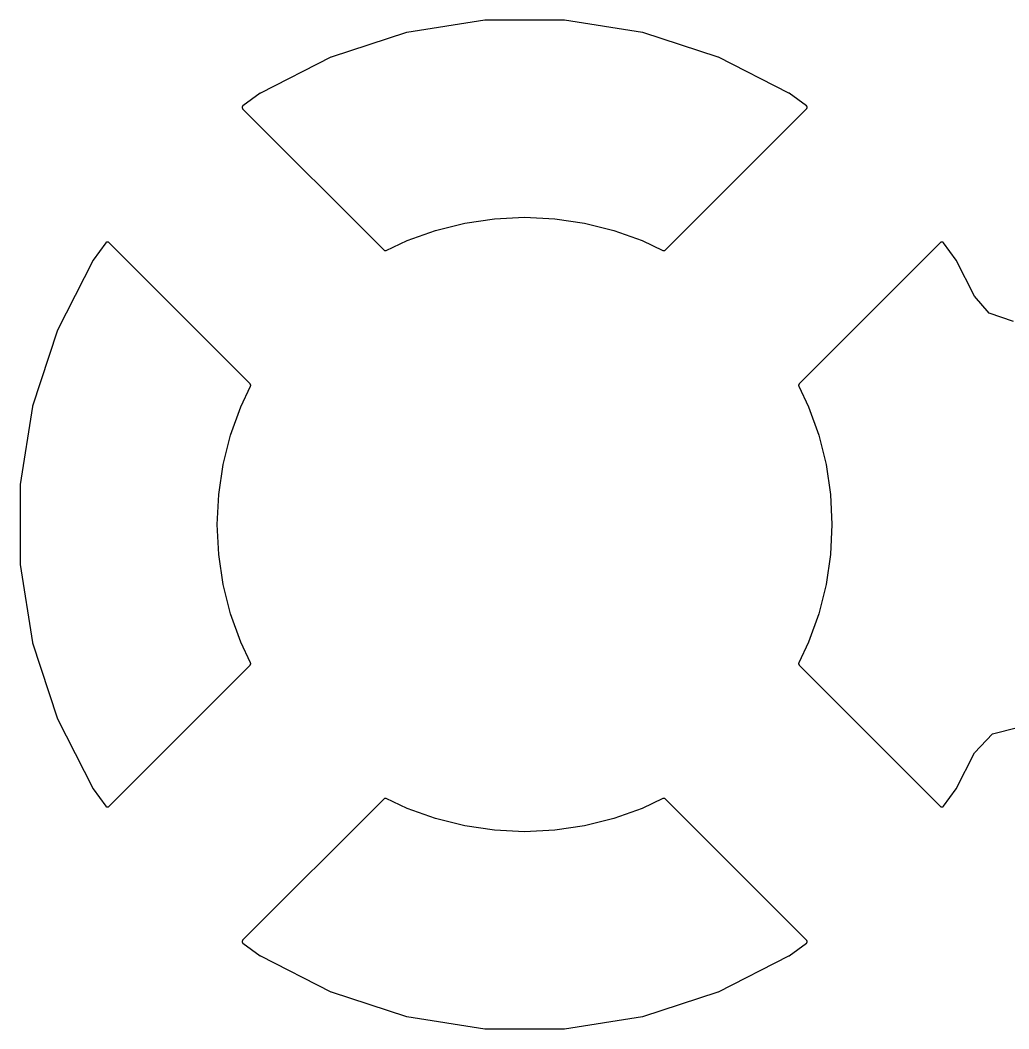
# Model space of a CAD drawing. Header units: metres. Extents: x 92.3 to 181.5, y -134.8 to -50.6.
# Drawn here: x 147.875 to 150.432, y -102.755 to -100.145 of the extents above; entities that cross this region are included whole.
import ezdxf

# ---------------------------------------------------------------- set-up
doc = ezdxf.new("R2010")
doc.units = ezdxf.units.M

msp = doc.modelspace()

# ---------------------------------------------------------------- linework, layer by layer
for points in [[(148.6787, -100.2408), (148.6787, -100.2408), (148.4964, -100.3337), (148.4963, -100.3337), (148.4962, -100.3338), (148.4961, -100.3338), (148.496, -100.3339), (148.496, -100.3339), (148.4959, -100.3339), (148.4959, -100.334), (148.4958, -100.334), (148.4957, -100.3341), (148.4511, -100.3665), (148.451, -100.3665), (148.451, -100.3666), (148.4509, -100.3667), (148.4508, -100.3668), (148.4508, -100.3668), (148.4507, -100.3669), (148.4506, -100.3669), (148.4505, -100.367), (148.4504, -100.3671), (148.4504, -100.3671), (148.4504, -100.3672), (148.4503, -100.3673), (148.4502, -100.3674), (148.4501, -100.3675), (148.4501, -100.3675), (148.4501, -100.3676), (148.45, -100.3676), (148.4499, -100.3677), (148.4499, -100.3678), (148.4499, -100.3678), (148.4498, -100.3679), (148.4497, -100.368), (148.4497, -100.3681), (148.4496, -100.3683), (148.4496, -100.3683), (148.4496, -100.3684), (148.4495, -100.3685), (148.4495, -100.3686), (148.4494, -100.3687), (148.4494, -100.3687), (148.4494, -100.3688), (148.4493, -100.3689), (148.4493, -100.369), (148.4493, -100.3691), (148.4493, -100.3691), (148.4492, -100.3692), (148.4492, -100.3694), (148.4492, -100.3695), (148.4492, -100.3696), (148.4492, -100.3696), (148.4491, -100.3697), (148.4491, -100.3698), (148.4491, -100.3699), (148.4491, -100.3701), (148.4491, -100.3701), (148.4491, -100.3702), (148.4491, -100.3703), (148.4491, -100.3704), (148.4491, -100.3705), (148.4491, -100.3705), (148.4491, -100.3706), (148.4491, -100.3708), (148.4491, -100.3709), (148.4491, -100.371), (148.4491, -100.371), (148.4491, -100.3711), (148.4491, -100.3713), (148.4492, -100.3714), (148.4492, -100.3715), (148.4492, -100.3715), (148.4492, -100.3716), (148.4492, -100.3717), (148.4493, -100.3719), (148.4493, -100.372), (148.4493, -100.372), (148.4493, -100.3721), (148.4494, -100.3722), (148.4494, -100.3723), (148.4495, -100.3724), (148.4495, -100.3724), (148.4495, -100.3726), (148.4496, -100.3727), (148.4496, -100.3728), (148.4497, -100.3729), (148.4497, -100.3729), (148.4497, -100.373), (148.4498, -100.3731), (148.4499, -100.3732), (148.4499, -100.3733), (148.4499, -100.3733), (148.45, -100.3734), (148.4501, -100.3735), (148.4501, -100.3736), (148.4502, -100.3737), (148.4502, -100.3737), (148.4503, -100.3738), (148.4504, -100.3739), (148.4505, -100.374), (148.4505, -100.3741), (148.8164, -100.7399), (148.8165, -100.74), (148.8166, -100.7401), (148.8167, -100.7402), (148.8168, -100.7402), (148.8168, -100.7402), (148.8169, -100.7403), (148.8169, -100.7404), (148.817, -100.7405), (148.8171, -100.7405), (148.8171, -100.7405), (148.8172, -100.7406), (148.8173, -100.7407), (148.8174, -100.7407), (148.8175, -100.7408), (148.8175, -100.7408), (148.8176, -100.7408), (148.8177, -100.7409), (148.8179, -100.7409), (148.818, -100.741), (148.818, -100.741), (148.8181, -100.741), (148.8182, -100.7411), (148.8183, -100.7411), (148.8184, -100.7411), (148.8184, -100.7411), (148.8185, -100.7412), (148.8186, -100.7412), (148.8187, -100.7412), (148.8189, -100.7413), (148.8189, -100.7413), (148.819, -100.7413), (148.8191, -100.7413), (148.8192, -100.7413), (148.8193, -100.7414), (148.8193, -100.7414), (148.8194, -100.7414), (148.8196, -100.7414), (148.8197, -100.7414), (148.8198, -100.7414), (148.8198, -100.7414), (148.8199, -100.7414), (148.82, -100.7414), (148.8201, -100.7414), (148.8203, -100.7414), (148.8203, -100.7414), (148.8204, -100.7414), (148.8205, -100.7414), (148.8206, -100.7413), (148.8207, -100.7413), (148.8207, -100.7413), (148.8209, -100.7413), (148.821, -100.7413), (148.8211, -100.7413), (148.8212, -100.7412), (148.8212, -100.7412), (148.8213, -100.7412), (148.8214, -100.7412), (148.8215, -100.7411), (148.8216, -100.7411), (148.8216, -100.7411), (148.8218, -100.7411), (148.8219, -100.741), (148.822, -100.741), (148.8221, -100.7409), (148.8758, -100.7155), (148.9492, -100.6892), (149.0249, -100.6703), (149.1021, -100.6588), (149.18, -100.655), (149.2579, -100.6588), (149.3351, -100.6703), (149.4108, -100.6892), (149.4842, -100.7155), (149.5379, -100.7409), (149.538, -100.741), (149.5381, -100.741), (149.5382, -100.7411), (149.5384, -100.7411), (149.5384, -100.7411), (149.5385, -100.7411), (149.5386, -100.7412), (149.5387, -100.7412), (149.5388, -100.7412), (149.5388, -100.7412), (149.5389, -100.7413), (149.539, -100.7413), (149.5391, -100.7413), (149.5393, -100.7413), (149.5393, -100.7413), (149.5394, -100.7413), (149.5395, -100.7414), (149.5396, -100.7414), (149.5397, -100.7414), (149.5397, -100.7414), (149.5399, -100.7414), (149.54, -100.7414), (149.5401, -100.7414), (149.5402, -100.7414), (149.5402, -100.7414), (149.5403, -100.7414), (149.5404, -100.7414), (149.5406, -100.7414), (149.5407, -100.7414), (149.5407, -100.7414), (149.5408, -100.7413), (149.5409, -100.7413), (149.541, -100.7413), (149.5411, -100.7413), (149.5411, -100.7413), (149.5413, -100.7412), (149.5414, -100.7412), (149.5415, -100.7412), (149.5416, -100.7411), (149.5416, -100.7411), (149.5417, -100.7411), (149.5418, -100.7411), (149.5419, -100.741), (149.542, -100.741), (149.542, -100.741), (149.5421, -100.7409), (149.5423, -100.7409), (149.5424, -100.7408), (149.5425, -100.7408), (149.5425, -100.7408), (149.5426, -100.7407), (149.5427, -100.7407), (149.5428, -100.7406), (149.5429, -100.7405), (149.5429, -100.7405), (149.543, -100.7405), (149.5431, -100.7404), (149.5431, -100.7403), (149.5432, -100.7402), (149.5432, -100.7402), (149.5433, -100.7402), (149.5434, -100.7401), (149.5435, -100.74), (149.5436, -100.7399), (149.9095, -100.3741), (149.9095, -100.374), (149.9096, -100.3739), (149.9097, -100.3738), (149.9098, -100.3737), (149.9098, -100.3737), (149.9099, -100.3736), (149.9099, -100.3735), (149.91, -100.3734), (149.9101, -100.3733), (149.9101, -100.3733), (149.9101, -100.3732), (149.9102, -100.3731), (149.9103, -100.373), (149.9103, -100.3729), (149.9103, -100.3729), (149.9104, -100.3728), (149.9104, -100.3727), (149.9105, -100.3726), (149.9105, -100.3724), (149.9105, -100.3724), (149.9106, -100.3723), (149.9106, -100.3722), (149.9107, -100.3721), (149.9107, -100.372), (149.9107, -100.372), (149.9107, -100.3719), (149.9108, -100.3717), (149.9108, -100.3716), (149.9108, -100.3715), (149.9108, -100.3715), (149.9108, -100.3714), (149.9109, -100.3713), (149.9109, -100.3711), (149.9109, -100.371), (149.9109, -100.371), (149.9109, -100.3709), (149.9109, -100.3708), (149.9109, -100.3706), (149.9109, -100.3705), (149.9109, -100.3705), (149.9109, -100.3704), (149.9109, -100.3703), (149.9109, -100.3702), (149.9109, -100.37), (149.9109, -100.37), (149.9109, -100.3699), (149.9109, -100.3698), (149.9108, -100.3697), (149.9108, -100.3695), (149.9108, -100.3695), (149.9108, -100.3694), (149.9108, -100.3693), (149.9107, -100.3692), (149.9107, -100.3691), (149.9107, -100.3691), (149.9107, -100.369), (149.9106, -100.3688), (149.9106, -100.3687), (149.9105, -100.3686), (149.9105, -100.3686), (149.9105, -100.3685), (149.9104, -100.3684), (149.9104, -100.3683), (149.9103, -100.3682), (149.9103, -100.3682), (149.9103, -100.3681), (149.9102, -100.368), (149.9101, -100.3678), (149.9101, -100.3677), (149.9101, -100.3677), (149.91, -100.3676), (149.9099, -100.3675), (149.9099, -100.3674), (149.9098, -100.3674), (149.9098, -100.3674), (149.9097, -100.3673), (149.9096, -100.3672), (149.9095, -100.3671), (149.9095, -100.367), (149.9095, -100.367), (149.9094, -100.3669), (149.9093, -100.3669), (149.9092, -100.3668), (149.9092, -100.3667), (149.9092, -100.3667), (149.9091, -100.3667), (149.909, -100.3666), (149.9089, -100.3665), (149.9089, -100.3665), (149.8643, -100.3341), (149.8643, -100.3341), (149.8642, -100.334), (149.8642, -100.334), (149.8641, -100.334), (149.8641, -100.334), (149.864, -100.3339), (149.864, -100.3339), (149.8639, -100.3338), (149.8637, -100.3338), (149.8637, -100.3338), (149.8636, -100.3337), (149.6813, -100.2408), (149.6812, -100.2407), (149.6811, -100.2407), (149.681, -100.2407), (149.6809, -100.2406), (149.6809, -100.2406), (149.6809, -100.2406), (149.6808, -100.2406), (149.6807, -100.2405), (149.6806, -100.2405), (149.486, -100.1773), (149.4859, -100.1772), (149.4858, -100.1772), (149.4857, -100.1772), (149.4856, -100.1771), (149.4856, -100.1771), (149.4855, -100.1771), (149.4854, -100.1771), (149.4853, -100.1771), (149.4852, -100.1771), (149.2831, -100.1451), (149.283, -100.145), (149.2829, -100.145), (149.2828, -100.145), (149.2827, -100.145), (149.2827, -100.145), (149.2826, -100.145), (149.2825, -100.145), (149.2824, -100.145), (149.2823, -100.145), (149.0777, -100.145), (149.0776, -100.145), (149.0775, -100.145), (149.0774, -100.145), (149.0773, -100.145), (149.0773, -100.145), (149.0772, -100.145), (149.0771, -100.145), (149.077, -100.145), (149.0769, -100.1451), (148.8748, -100.1771), (148.8747, -100.1771), (148.8746, -100.1771), (148.8745, -100.1771), (148.8744, -100.1771), (148.8744, -100.1771), (148.8743, -100.1772), (148.8742, -100.1772), (148.8741, -100.1772), (148.874, -100.1773), (148.6794, -100.2405), (148.6794, -100.2405), (148.6794, -100.2405), (148.6793, -100.2405), (148.6793, -100.2405), (148.6793, -100.2405), (148.6792, -100.2406), (148.6792, -100.2406), (148.6792, -100.2406), (148.6792, -100.2406), (148.6791, -100.2406), (148.6791, -100.2406), (148.6791, -100.2406), (148.6791, -100.2406), (148.6791, -100.2406), (148.6791, -100.2406), (148.679, -100.2407), (148.6789, -100.2407), (148.6789, -100.2407), (148.6789, -100.2407), (148.6788, -100.2407), (148.6788, -100.2407), (148.6788, -100.2408), (148.6787, -100.2408), (148.6787, -100.2408)], [(147.875, -101.347), (147.875, -101.347), (147.875, -101.3471), (147.875, -101.3472), (147.875, -101.3473), (147.875, -101.3473), (147.875, -101.3474), (147.875, -101.3475), (147.875, -101.3476), (147.875, -101.3477), (147.875, -101.5523), (147.875, -101.5524), (147.875, -101.5525), (147.875, -101.5526), (147.875, -101.5527), (147.875, -101.5527), (147.875, -101.5528), (147.875, -101.5529), (147.875, -101.553), (147.8751, -101.5531), (147.9071, -101.7552), (147.9071, -101.7553), (147.9071, -101.7554), (147.9071, -101.7555), (147.9071, -101.7556), (147.9071, -101.7556), (147.9072, -101.7557), (147.9072, -101.7558), (147.9072, -101.7559), (147.9073, -101.756), (147.9705, -101.9506), (147.9705, -101.9507), (147.9706, -101.9508), (147.9706, -101.9509), (147.9706, -101.9509), (147.9706, -101.9509), (147.9707, -101.951), (147.9707, -101.9511), (147.9707, -101.9512), (147.9708, -101.9513), (148.0637, -102.1336), (148.0638, -102.1337), (148.0638, -102.1337), (148.0638, -102.1339), (148.0639, -102.134), (148.0639, -102.134), (148.064, -102.1341), (148.064, -102.1341), (148.064, -102.1342), (148.064, -102.1342), (148.0641, -102.1343), (148.0641, -102.1343), (148.0965, -102.1789), (148.0965, -102.1789), (148.0966, -102.179), (148.0967, -102.1791), (148.0967, -102.1792), (148.0967, -102.1792), (148.0968, -102.1792), (148.0969, -102.1793), (148.0969, -102.1794), (148.097, -102.1795), (148.097, -102.1795), (148.0971, -102.1795), (148.0972, -102.1796), (148.0973, -102.1797), (148.0974, -102.1798), (148.0974, -102.1798), (148.0974, -102.1799), (148.0975, -102.1799), (148.0976, -102.18), (148.0977, -102.1801), (148.0977, -102.1801), (148.0978, -102.1801), (148.098, -102.1802), (148.0981, -102.1803), (148.0982, -102.1803), (148.0982, -102.1803), (148.0983, -102.1804), (148.0984, -102.1804), (148.0985, -102.1805), (148.0986, -102.1805), (148.0986, -102.1805), (148.0987, -102.1806), (148.0988, -102.1806), (148.099, -102.1807), (148.0991, -102.1807), (148.0991, -102.1807), (148.0992, -102.1807), (148.0993, -102.1808), (148.0994, -102.1808), (148.0995, -102.1808), (148.0995, -102.1808), (148.0997, -102.1808), (148.0998, -102.1809), (148.0999, -102.1809), (148.1, -102.1809), (148.1, -102.1809), (148.1002, -102.1809), (148.1003, -102.1809), (148.1004, -102.1809), (148.1005, -102.1809), (148.1005, -102.1809), (148.1006, -102.1809), (148.1008, -102.1809), (148.1009, -102.1809), (148.101, -102.1809), (148.101, -102.1809), (148.1011, -102.1809), (148.1013, -102.1809), (148.1014, -102.1808), (148.1015, -102.1808), (148.1015, -102.1808), (148.1016, -102.1808), (148.1017, -102.1808), (148.1019, -102.1807), (148.102, -102.1807), (148.102, -102.1807), (148.1021, -102.1807), (148.1022, -102.1806), (148.1023, -102.1806), (148.1024, -102.1805), (148.1024, -102.1805), (148.1026, -102.1805), (148.1027, -102.1804), (148.1028, -102.1804), (148.1029, -102.1803), (148.1029, -102.1803), (148.103, -102.1803), (148.1031, -102.1802), (148.1032, -102.1801), (148.1033, -102.1801), (148.1033, -102.1801), (148.1034, -102.18), (148.1035, -102.1799), (148.1036, -102.1799), (148.1037, -102.1798), (148.1037, -102.1798), (148.1038, -102.1797), (148.1039, -102.1796), (148.104, -102.1795), (148.1041, -102.1795), (148.4699, -101.8136), (148.47, -101.8135), (148.47, -101.8135), (148.4701, -101.8134), (148.4702, -101.8133), (148.4703, -101.8132), (148.4703, -101.8132), (148.4703, -101.8131), (148.4704, -101.813), (148.4705, -101.8129), (148.4706, -101.8128), (148.4706, -101.8128), (148.4706, -101.8127), (148.4707, -101.8126), (148.4708, -101.8125), (148.4708, -101.8124), (148.4708, -101.8124), (148.4709, -101.8122), (148.4709, -101.8121), (148.471, -101.812), (148.471, -101.8119), (148.471, -101.8119), (148.4711, -101.8118), (148.4711, -101.8117), (148.4712, -101.8115), (148.4712, -101.8114), (148.4712, -101.8114), (148.4712, -101.8113), (148.4713, -101.8112), (148.4713, -101.811), (148.4713, -101.8109), (148.4713, -101.8109), (148.4713, -101.8108), (148.4714, -101.8107), (148.4714, -101.8105), (148.4714, -101.8104), (148.4714, -101.8104), (148.4714, -101.8103), (148.4714, -101.8101), (148.4714, -101.81), (148.4714, -101.8099), (148.4714, -101.8099), (148.4714, -101.8098), (148.4714, -101.8096), (148.4714, -101.8095), (148.4713, -101.8094), (148.4713, -101.8094), (148.4713, -101.8093), (148.4713, -101.8091), (148.4713, -101.809), (148.4713, -101.8089), (148.4713, -101.8089), (148.4712, -101.8088), (148.4712, -101.8086), (148.4711, -101.8085), (148.4711, -101.8084), (148.4711, -101.8084), (148.4711, -101.8083), (148.471, -101.8081), (148.471, -101.808), (148.471, -101.808), (148.4709, -101.8079), (148.4455, -101.7542), (148.4192, -101.6808), (148.4003, -101.6051), (148.3888, -101.5279), (148.385, -101.45), (148.3888, -101.3721), (148.4003, -101.2949), (148.4192, -101.2192), (148.4455, -101.1458), (148.4709, -101.0921), (148.471, -101.092), (148.471, -101.092), (148.471, -101.0918), (148.4711, -101.0917), (148.4711, -101.0916), (148.4711, -101.0916), (148.4711, -101.0915), (148.4712, -101.0914), (148.4712, -101.0912), (148.4713, -101.0911), (148.4713, -101.0911), (148.4713, -101.091), (148.4713, -101.0909), (148.4713, -101.0907), (148.4713, -101.0906), (148.4713, -101.0906), (148.4714, -101.0905), (148.4714, -101.0904), (148.4714, -101.0902), (148.4714, -101.0901), (148.4714, -101.0901), (148.4714, -101.09), (148.4714, -101.0899), (148.4714, -101.0897), (148.4714, -101.0896), (148.4714, -101.0896), (148.4714, -101.0895), (148.4714, -101.0893), (148.4713, -101.0892), (148.4713, -101.0891), (148.4713, -101.0891), (148.4713, -101.089), (148.4713, -101.0888), (148.4712, -101.0887), (148.4712, -101.0886), (148.4712, -101.0886), (148.4712, -101.0885), (148.4711, -101.0883), (148.4711, -101.0882), (148.471, -101.0881), (148.471, -101.0881), (148.471, -101.088), (148.4709, -101.0879), (148.4709, -101.0878), (148.4708, -101.0876), (148.4708, -101.0876), (148.4708, -101.0875), (148.4707, -101.0874), (148.4706, -101.0873), (148.4706, -101.0872), (148.4706, -101.0872), (148.4705, -101.0871), (148.4704, -101.087), (148.4703, -101.0869), (148.4703, -101.0868), (148.4703, -101.0868), (148.4702, -101.0867), (148.4701, -101.0866), (148.47, -101.0865), (148.47, -101.0865), (148.4699, -101.0864), (148.1041, -100.7205), (148.104, -100.7205), (148.1039, -100.7204), (148.1038, -100.7203), (148.1037, -100.7202), (148.1037, -100.7202), (148.1036, -100.7201), (148.1035, -100.7201), (148.1034, -100.72), (148.1033, -100.7199), (148.1033, -100.7199), (148.1032, -100.7199), (148.1031, -100.7198), (148.103, -100.7197), (148.1029, -100.7197), (148.1029, -100.7197), (148.1028, -100.7196), (148.1027, -100.7196), (148.1026, -100.7195), (148.1024, -100.7195), (148.1024, -100.7195), (148.1023, -100.7194), (148.1022, -100.7194), (148.1021, -100.7193), (148.102, -100.7193), (148.102, -100.7193), (148.1019, -100.7193), (148.1017, -100.7192), (148.1016, -100.7192), (148.1015, -100.7192), (148.1015, -100.7192), (148.1014, -100.7192), (148.1013, -100.7191), (148.1011, -100.7191), (148.101, -100.7191), (148.101, -100.7191), (148.1009, -100.7191), (148.1008, -100.7191), (148.1006, -100.7191), (148.1005, -100.7191), (148.1005, -100.7191), (148.1004, -100.7191), (148.1003, -100.7191), (148.1002, -100.7191), (148.1001, -100.7191), (148.1001, -100.7191), (148.0999, -100.7191), (148.0998, -100.7191), (148.0997, -100.7191), (148.0996, -100.7192), (148.0996, -100.7192), (148.0995, -100.7192), (148.0994, -100.7192), (148.0992, -100.7192), (148.0991, -100.7193), (148.0991, -100.7193), (148.099, -100.7193), (148.0989, -100.7193), (148.0988, -100.7194), (148.0987, -100.7194), (148.0987, -100.7194), (148.0986, -100.7195), (148.0985, -100.7195), (148.0984, -100.7196), (148.0983, -100.7196), (148.0983, -100.7196), (148.0981, -100.7197), (148.098, -100.7197), (148.0979, -100.7198), (148.0978, -100.7199), (148.0978, -100.7199), (148.0977, -100.7199), (148.0976, -100.72), (148.0976, -100.7201), (148.0975, -100.7201), (148.0975, -100.7201), (148.0974, -100.7202), (148.0973, -100.7203), (148.0972, -100.7204), (148.0971, -100.7204), (148.0971, -100.7204), (148.097, -100.7205), (148.0969, -100.7206), (148.0969, -100.7207), (148.0968, -100.7208), (148.0968, -100.7208), (148.0967, -100.7209), (148.0966, -100.721), (148.0965, -100.721), (148.0965, -100.7211), (148.0641, -100.7657), (148.064, -100.7658), (148.064, -100.7659), (148.0639, -100.7659), (148.0639, -100.766), (148.0639, -100.766), (148.0638, -100.7661), (148.0638, -100.7662), (148.0637, -100.7663), (148.0637, -100.7664), (147.9708, -100.9487), (147.9707, -100.9488), (147.9707, -100.9489), (147.9707, -100.949), (147.9706, -100.9491), (147.9706, -100.9491), (147.9706, -100.9491), (147.9706, -100.9492), (147.9705, -100.9493), (147.9705, -100.9494), (147.9073, -101.144), (147.9072, -101.1441), (147.9072, -101.1442), (147.9072, -101.1443), (147.9071, -101.1444), (147.9071, -101.1444), (147.9071, -101.1445), (147.9071, -101.1446), (147.9071, -101.1447), (147.9071, -101.1448), (147.8751, -101.3469), (147.875, -101.347)], [(150.4449, -100.9246), (150.3814, -100.9029), (150.3437, -100.8594), (150.2963, -100.7664), (150.2963, -100.7663), (150.2962, -100.7662), (150.2962, -100.7661), (150.2961, -100.766), (150.2961, -100.766), (150.2961, -100.766), (150.296, -100.7659), (150.296, -100.7658), (150.2959, -100.7657), (150.2635, -100.7211), (150.2635, -100.7211), (150.2634, -100.721), (150.2633, -100.7209), (150.2633, -100.7209), (150.2633, -100.7208), (150.2632, -100.7207), (150.2631, -100.7206), (150.263, -100.7205), (150.263, -100.7205), (150.2629, -100.7205), (150.2628, -100.7204), (150.2627, -100.7203), (150.2626, -100.7202), (150.2626, -100.7202), (150.2626, -100.7201), (150.2625, -100.7201), (150.2624, -100.72), (150.2623, -100.7199), (150.2623, -100.7199), (150.2621, -100.7199), (150.262, -100.7198), (150.2619, -100.7197), (150.2618, -100.7197), (150.2618, -100.7197), (150.2617, -100.7196), (150.2616, -100.7196), (150.2615, -100.7195), (150.2614, -100.7195), (150.2614, -100.7195), (150.2613, -100.7194), (150.2612, -100.7194), (150.261, -100.7193), (150.2609, -100.7193), (150.2609, -100.7193), (150.2608, -100.7193), (150.2607, -100.7192), (150.2606, -100.7192), (150.2604, -100.7192), (150.2604, -100.7192), (150.2603, -100.7192), (150.2602, -100.7191), (150.2601, -100.7191), (150.26, -100.7191), (150.26, -100.7191), (150.2598, -100.7191), (150.2597, -100.7191), (150.2596, -100.7191), (150.2595, -100.7191), (150.2595, -100.7191), (150.2594, -100.7191), (150.2592, -100.7191), (150.2591, -100.7191), (150.259, -100.7191), (150.259, -100.7191), (150.2589, -100.7191), (150.2587, -100.7191), (150.2586, -100.7192), (150.2585, -100.7192), (150.2585, -100.7192), (150.2584, -100.7192), (150.2583, -100.7192), (150.2581, -100.7193), (150.258, -100.7193), (150.258, -100.7193), (150.2579, -100.7193), (150.2578, -100.7194), (150.2577, -100.7194), (150.2576, -100.7195), (150.2576, -100.7195), (150.2574, -100.7195), (150.2573, -100.7196), (150.2572, -100.7196), (150.2571, -100.7197), (150.2571, -100.7197), (150.257, -100.7197), (150.2569, -100.7198), (150.2568, -100.7199), (150.2567, -100.7199), (150.2567, -100.7199), (150.2566, -100.72), (150.2565, -100.7201), (150.2564, -100.7201), (150.2563, -100.7202), (150.2563, -100.7202), (150.2562, -100.7203), (150.2561, -100.7204), (150.256, -100.7205), (150.2559, -100.7205), (149.8901, -101.0864), (149.89, -101.0865), (149.89, -101.0865), (149.8899, -101.0866), (149.8898, -101.0867), (149.8897, -101.0868), (149.8897, -101.0868), (149.8896, -101.0869), (149.8896, -101.087), (149.8895, -101.0871), (149.8894, -101.0872), (149.8894, -101.0872), (149.8894, -101.0873), (149.8893, -101.0874), (149.8892, -101.0875), (149.8892, -101.0876), (149.8892, -101.0876), (149.8891, -101.0878), (149.8891, -101.0879), (149.889, -101.088), (149.889, -101.0881), (149.889, -101.0881), (149.8889, -101.0882), (149.8889, -101.0883), (149.8888, -101.0885), (149.8888, -101.0886), (149.8888, -101.0886), (149.8888, -101.0887), (149.8887, -101.0888), (149.8887, -101.089), (149.8887, -101.0891), (149.8887, -101.0891), (149.8887, -101.0892), (149.8886, -101.0893), (149.8886, -101.0895), (149.8886, -101.0896), (149.8886, -101.0896), (149.8886, -101.0897), (149.8886, -101.0899), (149.8886, -101.09), (149.8886, -101.0901), (149.8886, -101.0901), (149.8886, -101.0902), (149.8886, -101.0904), (149.8886, -101.0905), (149.8887, -101.0906), (149.8887, -101.0906), (149.8887, -101.0907), (149.8887, -101.0909), (149.8887, -101.091), (149.8887, -101.0911), (149.8887, -101.0911), (149.8888, -101.0912), (149.8888, -101.0914), (149.8889, -101.0915), (149.8889, -101.0916), (149.8889, -101.0916), (149.8889, -101.0917), (149.889, -101.0918), (149.889, -101.092), (149.889, -101.092), (149.8891, -101.0921), (149.9145, -101.1458), (149.9408, -101.2192), (149.9597, -101.2949), (149.9712, -101.3721), (149.975, -101.45), (149.9712, -101.5279), (149.9597, -101.6051), (149.9408, -101.6808), (149.9145, -101.7542), (149.8891, -101.8079), (149.889, -101.808)], [(149.889, -101.808), (149.889, -101.808), (149.889, -101.8082), (149.8889, -101.8083), (149.8889, -101.8084), (149.8889, -101.8084), (149.8889, -101.8085), (149.8888, -101.8086), (149.8888, -101.8088), (149.8887, -101.8089), (149.8887, -101.8089), (149.8887, -101.809), (149.8887, -101.8091), (149.8887, -101.8093), (149.8887, -101.8094), (149.8887, -101.8094), (149.8886, -101.8095), (149.8886, -101.8096), (149.8886, -101.8098), (149.8886, -101.8099), (149.8886, -101.8099), (149.8886, -101.81), (149.8886, -101.8101), (149.8886, -101.8103), (149.8886, -101.8104), (149.8886, -101.8104), (149.8886, -101.8105), (149.8886, -101.8107), (149.8887, -101.8108), (149.8887, -101.8109), (149.8887, -101.8109), (149.8887, -101.811), (149.8887, -101.8112), (149.8888, -101.8113), (149.8888, -101.8114), (149.8888, -101.8114), (149.8888, -101.8115), (149.8889, -101.8117), (149.8889, -101.8118), (149.889, -101.8119), (149.889, -101.8119), (149.889, -101.812), (149.8891, -101.8121), (149.8891, -101.8122), (149.8892, -101.8124), (149.8892, -101.8124), (149.8892, -101.8125), (149.8893, -101.8126), (149.8894, -101.8127), (149.8894, -101.8128), (149.8894, -101.8128), (149.8895, -101.8129), (149.8896, -101.813), (149.8896, -101.8131), (149.8897, -101.8132), (149.8897, -101.8132), (149.8898, -101.8133), (149.8899, -101.8134), (149.89, -101.8135), (149.89, -101.8135), (149.8901, -101.8136), (150.2559, -102.1795), (150.256, -102.1795), (150.2561, -102.1796), (150.2562, -102.1797), (150.2563, -102.1798), (150.2563, -102.1798), (150.2564, -102.1799), (150.2565, -102.1799), (150.2566, -102.18), (150.2567, -102.1801), (150.2567, -102.1801), (150.2568, -102.1801), (150.2569, -102.1802), (150.257, -102.1803), (150.2571, -102.1803), (150.2571, -102.1803), (150.2572, -102.1804), (150.2573, -102.1804), (150.2574, -102.1805), (150.2576, -102.1805), (150.2576, -102.1805), (150.2577, -102.1806), (150.2578, -102.1806), (150.2579, -102.1807), (150.258, -102.1807), (150.258, -102.1807), (150.2581, -102.1807), (150.2583, -102.1808), (150.2584, -102.1808), (150.2585, -102.1808), (150.2585, -102.1808), (150.2586, -102.1808), (150.2587, -102.1809), (150.2589, -102.1809), (150.259, -102.1809), (150.259, -102.1809), (150.2591, -102.1809), (150.2592, -102.1809), (150.2594, -102.1809), (150.2595, -102.1809), (150.2595, -102.1809), (150.2596, -102.1809), (150.2597, -102.1809), (150.2598, -102.1809), (150.26, -102.1809), (150.26, -102.1809), (150.2601, -102.1809), (150.2602, -102.1809), (150.2603, -102.1808), (150.2604, -102.1808), (150.2604, -102.1808), (150.2606, -102.1808), (150.2607, -102.1808), (150.2608, -102.1807), (150.2609, -102.1807), (150.2609, -102.1807), (150.261, -102.1807), (150.2612, -102.1806), (150.2613, -102.1806), (150.2614, -102.1805), (150.2614, -102.1805), (150.2615, -102.1805), (150.2616, -102.1804), (150.2617, -102.1804), (150.2618, -102.1803), (150.2618, -102.1803), (150.2619, -102.1803), (150.262, -102.1802), (150.2621, -102.1801), (150.2623, -102.1801), (150.2623, -102.1801), (150.2624, -102.18), (150.2625, -102.1799), (150.2626, -102.1799), (150.2626, -102.1798), (150.2626, -102.1798), (150.2627, -102.1797), (150.2628, -102.1796), (150.2629, -102.1795), (150.263, -102.1795), (150.263, -102.1795), (150.2631, -102.1794), (150.2632, -102.1793), (150.2633, -102.1792), (150.2633, -102.1791), (150.2633, -102.1791), (150.2634, -102.179), (150.2635, -102.1789), (150.2636, -102.1788), (150.2636, -102.1788), (150.2959, -102.1343), (150.296, -102.1342), (150.296, -102.1342), (150.2961, -102.1341), (150.2961, -102.134), (150.2962, -102.1338), (150.2962, -102.1338), (150.2963, -102.1337), (150.2963, -102.1336), (150.2963, -102.1336), (150.3436, -102.0407), (150.3901, -101.9915), (150.4551, -101.9754)], [(148.822, -102.159), (148.822, -102.159), (148.8219, -102.159), (148.8218, -102.1589), (148.8216, -102.1589), (148.8216, -102.1589), (148.8215, -102.1589), (148.8214, -102.1588), (148.8213, -102.1588), (148.8212, -102.1588), (148.8212, -102.1588), (148.8211, -102.1587), (148.821, -102.1587), (148.8209, -102.1587), (148.8207, -102.1587), (148.8207, -102.1587), (148.8206, -102.1587), (148.8205, -102.1586), (148.8204, -102.1586), (148.8203, -102.1586), (148.8203, -102.1586), (148.8201, -102.1586), (148.82, -102.1586), (148.8199, -102.1586), (148.8198, -102.1586), (148.8198, -102.1586), (148.8197, -102.1586), (148.8196, -102.1586), (148.8194, -102.1586), (148.8193, -102.1586), (148.8193, -102.1586), (148.8192, -102.1587), (148.8191, -102.1587), (148.819, -102.1587), (148.8189, -102.1587), (148.8189, -102.1587), (148.8187, -102.1588), (148.8186, -102.1588), (148.8185, -102.1588), (148.8184, -102.1589), (148.8184, -102.1589), (148.8183, -102.1589), (148.8182, -102.1589), (148.8181, -102.159), (148.818, -102.159), (148.818, -102.159), (148.8179, -102.1591), (148.8177, -102.1591), (148.8176, -102.1592), (148.8175, -102.1592), (148.8175, -102.1592), (148.8174, -102.1593), (148.8173, -102.1593), (148.8172, -102.1594), (148.8171, -102.1595), (148.8171, -102.1595), (148.817, -102.1595), (148.8169, -102.1596), (148.8169, -102.1597), (148.8168, -102.1598), (148.8168, -102.1598), (148.8167, -102.1598), (148.8166, -102.1599), (148.8165, -102.16), (148.8164, -102.1601), (148.4505, -102.5259), (148.4505, -102.526), (148.4504, -102.5261), (148.4503, -102.5262), (148.4502, -102.5263), (148.4502, -102.5263), (148.4501, -102.5264), (148.4501, -102.5265), (148.45, -102.5266), (148.4499, -102.5267), (148.4499, -102.5267), (148.4499, -102.5268), (148.4498, -102.5269), (148.4497, -102.527), (148.4497, -102.5271), (148.4497, -102.5271), (148.4496, -102.5272), (148.4496, -102.5273), (148.4495, -102.5274), (148.4495, -102.5275), (148.4495, -102.5275), (148.4494, -102.5276), (148.4494, -102.5277), (148.4493, -102.5279), (148.4493, -102.528), (148.4493, -102.528), (148.4493, -102.5281), (148.4492, -102.5282), (148.4492, -102.5283), (148.4492, -102.5284), (148.4492, -102.5284), (148.4492, -102.5286), (148.4491, -102.5287), (148.4491, -102.5288), (148.4491, -102.5289), (148.4491, -102.5289), (148.4491, -102.529), (148.4491, -102.5291), (148.4491, -102.5293), (148.4491, -102.5294), (148.4491, -102.5294), (148.4491, -102.5295), (148.4491, -102.5296), (148.4491, -102.5297), (148.4491, -102.5299), (148.4491, -102.5299), (148.4491, -102.53), (148.4491, -102.5301), (148.4491, -102.5302), (148.4492, -102.5303), (148.4492, -102.5303), (148.4492, -102.5305), (148.4492, -102.5306), (148.4492, -102.5307), (148.4493, -102.5308), (148.4493, -102.5308), (148.4493, -102.5309), (148.4493, -102.531), (148.4494, -102.5312), (148.4494, -102.5313), (148.4494, -102.5313), (148.4495, -102.5314), (148.4495, -102.5315), (148.4495, -102.5316), (148.4496, -102.5317), (148.4496, -102.5317), (148.4497, -102.5318), (148.4497, -102.5319), (148.4498, -102.532), (148.4498, -102.5321), (148.4498, -102.5321), (148.4499, -102.5322), (148.45, -102.5323), (148.45, -102.5324), (148.4501, -102.5325), (148.4501, -102.5325), (148.4502, -102.5326), (148.4503, -102.5327), (148.4503, -102.5328), (148.4504, -102.5329), (148.4504, -102.5329), (148.4505, -102.533), (148.4506, -102.5331), (148.4507, -102.5331), (148.4508, -102.5332), (148.4508, -102.5332), (148.4509, -102.5333), (148.4509, -102.5334), (148.451, -102.5334), (148.4511, -102.5335), (148.4957, -102.5659), (148.4958, -102.566), (148.4959, -102.566), (148.496, -102.5661), (148.496, -102.5661), (148.496, -102.5661), (148.4961, -102.5662), (148.4962, -102.5662), (148.4963, -102.5663), (148.4964, -102.5663), (148.6787, -102.6592), (148.6788, -102.6593), (148.6789, -102.6593), (148.679, -102.6593), (148.6791, -102.6594), (148.6791, -102.6594), (148.6791, -102.6594), (148.6792, -102.6594), (148.6793, -102.6595), (148.6794, -102.6595), (148.874, -102.7227), (148.8741, -102.7228), (148.8742, -102.7228), (148.8743, -102.7228), (148.8744, -102.7229), (148.8744, -102.7229), (148.8745, -102.7229), (148.8746, -102.7229), (148.8747, -102.7229), (148.8748, -102.7229), (149.0769, -102.7549), (149.077, -102.755), (149.0771, -102.755), (149.0772, -102.755), (149.0773, -102.755), (149.0773, -102.755), (149.0774, -102.755), (149.0775, -102.755), (149.0776, -102.755), (149.0777, -102.755), (149.2823, -102.755), (149.2824, -102.755), (149.2825, -102.755), (149.2826, -102.755), (149.2827, -102.755), (149.2827, -102.755), (149.2828, -102.755), (149.2829, -102.755), (149.283, -102.755), (149.2831, -102.7549), (149.4852, -102.7229), (149.4853, -102.7229), (149.4854, -102.7229), (149.4855, -102.7229), (149.4856, -102.7229), (149.4856, -102.7229), (149.4857, -102.7228), (149.4858, -102.7228), (149.4859, -102.7228), (149.486, -102.7227), (149.6806, -102.6595), (149.6807, -102.6595), (149.6808, -102.6594), (149.6809, -102.6594), (149.6809, -102.6594), (149.6809, -102.6594), (149.681, -102.6593), (149.6811, -102.6593), (149.6812, -102.6593), (149.6813, -102.6592), (149.8636, -102.5663), (149.8637, -102.5663), (149.8638, -102.5662), (149.8639, -102.5662), (149.864, -102.5661), (149.864, -102.5661), (149.864, -102.5661), (149.8641, -102.566), (149.8642, -102.566), (149.8643, -102.5659), (149.9089, -102.5335), (149.909, -102.5334), (149.9091, -102.5334), (149.9091, -102.5333), (149.9092, -102.5332), (149.9092, -102.5332), (149.9093, -102.5331), (149.9094, -102.5331), (149.9095, -102.533), (149.9096, -102.5329), (149.9096, -102.5329), (149.9097, -102.5328), (149.9097, -102.5327), (149.9098, -102.5326), (149.9099, -102.5325), (149.9099, -102.5325), (149.91, -102.5324), (149.91, -102.5323), (149.9101, -102.5322), (149.9102, -102.5321), (149.9102, -102.5321), (149.9102, -102.532), (149.9103, -102.5319), (149.9103, -102.5318), (149.9104, -102.5317), (149.9104, -102.5317), (149.9104, -102.5316), (149.9105, -102.5315), (149.9105, -102.5314), (149.9106, -102.5313), (149.9106, -102.5313), (149.9106, -102.5312), (149.9107, -102.531), (149.9107, -102.5309), (149.9107, -102.5308), (149.9107, -102.5308), (149.9108, -102.5307), (149.9108, -102.5306), (149.9108, -102.5305), (149.9108, -102.5303), (149.9108, -102.5303), (149.9109, -102.5302), (149.9109, -102.5301), (149.9109, -102.53), (149.9109, -102.5299), (149.9109, -102.5299), (149.9109, -102.5297), (149.9109, -102.5296), (149.9109, -102.5295), (149.9109, -102.5294), (149.9109, -102.5294), (149.9109, -102.5293), (149.9109, -102.5291), (149.9109, -102.529), (149.9109, -102.5289), (149.9109, -102.5289), (149.9109, -102.5288), (149.9109, -102.5287), (149.9108, -102.5286), (149.9108, -102.5284), (149.9108, -102.5284), (149.9108, -102.5283), (149.9108, -102.5282), (149.9107, -102.5281), (149.9107, -102.528), (149.9107, -102.528), (149.9107, -102.5279), (149.9106, -102.5277), (149.9106, -102.5276), (149.9105, -102.5275), (149.9105, -102.5275), (149.9105, -102.5274), (149.9104, -102.5273), (149.9104, -102.5272), (149.9103, -102.5271), (149.9103, -102.5271), (149.9103, -102.527), (149.9102, -102.5269), (149.9101, -102.5268), (149.9101, -102.5267), (149.9101, -102.5267), (149.91, -102.5266), (149.9099, -102.5265), (149.9099, -102.5264), (149.9098, -102.5263), (149.9098, -102.5263), (149.9097, -102.5262), (149.9096, -102.5261), (149.9095, -102.526), (149.9095, -102.5259), (149.5436, -102.1601), (149.5435, -102.16), (149.5434, -102.1599), (149.5433, -102.1598), (149.5432, -102.1598), (149.5432, -102.1598), (149.5431, -102.1597), (149.5431, -102.1596), (149.543, -102.1595), (149.5429, -102.1595), (149.5429, -102.1595), (149.5428, -102.1594), (149.5427, -102.1593), (149.5426, -102.1593), (149.5425, -102.1592), (149.5425, -102.1592), (149.5424, -102.1592), (149.5423, -102.1591), (149.5421, -102.1591), (149.542, -102.159), (149.542, -102.159), (149.5419, -102.159), (149.5418, -102.1589), (149.5417, -102.1589), (149.5416, -102.1589), (149.5416, -102.1589), (149.5415, -102.1588), (149.5414, -102.1588), (149.5413, -102.1588), (149.5411, -102.1587), (149.5411, -102.1587), (149.541, -102.1587), (149.5409, -102.1587), (149.5408, -102.1587), (149.5407, -102.1586), (149.5407, -102.1586), (149.5406, -102.1586), (149.5404, -102.1586), (149.5403, -102.1586), (149.5402, -102.1586), (149.5402, -102.1586), (149.5401, -102.1586), (149.54, -102.1586), (149.5399, -102.1586), (149.5397, -102.1586), (149.5397, -102.1586), (149.5396, -102.1586), (149.5395, -102.1586), (149.5394, -102.1587), (149.5393, -102.1587), (149.5393, -102.1587), (149.5391, -102.1587), (149.539, -102.1587), (149.5389, -102.1587), (149.5388, -102.1588), (149.5388, -102.1588), (149.5387, -102.1588), (149.5386, -102.1588), (149.5385, -102.1589), (149.5384, -102.1589), (149.5384, -102.1589), (149.5382, -102.1589), (149.5381, -102.159), (149.538, -102.159), (149.5379, -102.1591), (149.4842, -102.1845), (149.4108, -102.2108), (149.3351, -102.2297), (149.2579, -102.2412), (149.18, -102.245), (149.1021, -102.2412), (149.0249, -102.2297), (148.9492, -102.2108), (148.8758, -102.1845), (148.8221, -102.1591), (148.822, -102.159)]]:
    msp.add_lwpolyline(points)

doc.saveas('drawing.dxf')
